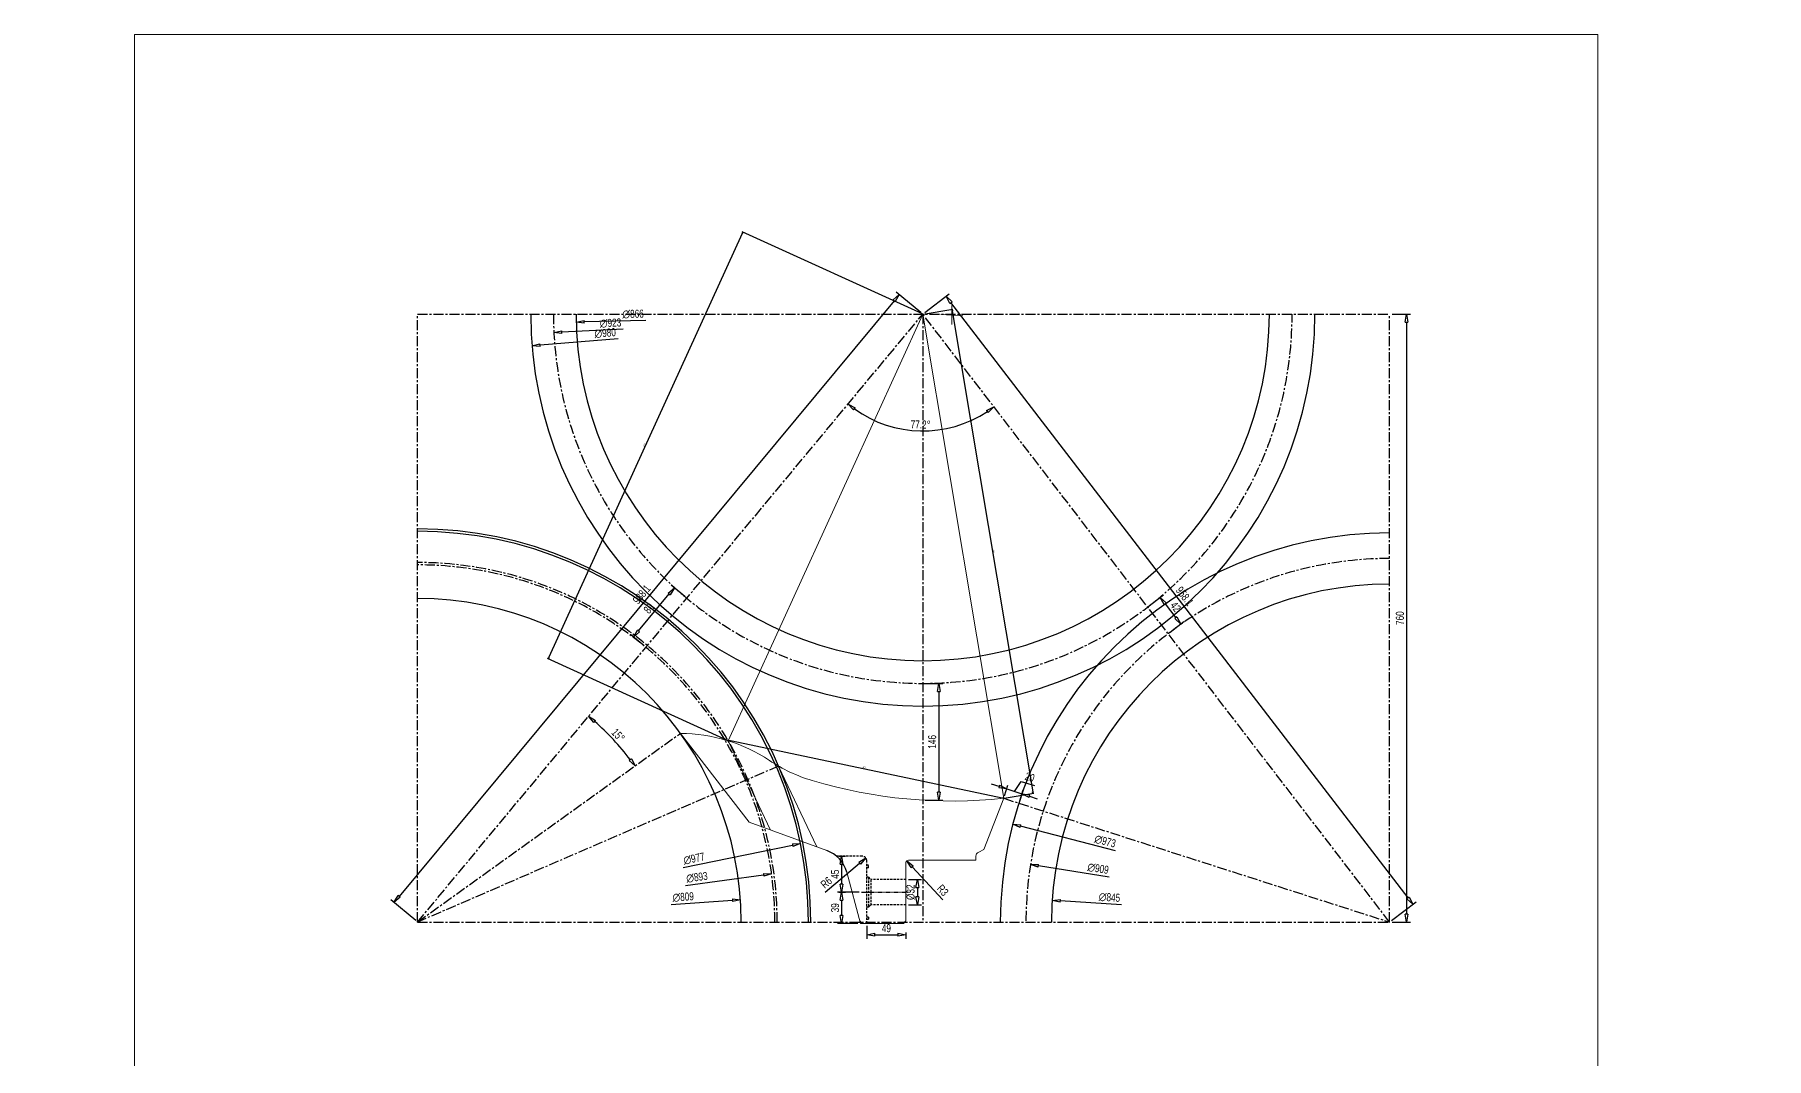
# Model space of a CAD drawing. Header units: millimetres. Extents: x 135002 to 160744, y 22203 to 27033.
# Drawn here: x 143366 to 145530, y 24406 to 25686 of the extents above; entities that cross this region are included whole.
import ezdxf

# ---------------------------------------------------------------- set-up
doc = ezdxf.new("R2010")
doc.units = ezdxf.units.MM
doc.header["$LTSCALE"] = 25
doc.linetypes.add('CENTER', pattern=[2, 1.25, -0.25, 0.25, -0.25])
doc.linetypes.add('HIDDEN', pattern=[0.375, 0.25, -0.125])
doc.layers.get('0').update_dxf_attribs({"linetype": 'CONTINUOUS'})
doc.layers.get('Defpoints').update_dxf_attribs({"linetype": 'CONTINUOUS'})
doc.layers.add('04 DIMENSION', color=7, linetype='CONTINUOUS', lineweight=18)
doc.layers.add('main', color=7, linetype='CONTINUOUS', lineweight=30)
doc.styles.add('DIM-1', font='swisscl.ttf')
doc.dimstyles.new('DIM-1', dxfattribs={"dimscale": 5, "dimtxt": 2, "dimasz": 2, "dimexe": 1, "dimexo": 0.6, "dimgap": 0.6, "dimtad": 1, "dimdec": 0, "dimzin": 0, "dimdsep": 46, "dimtxsty": 'DIM-1', "dimblk": 'CLOSEDBLANK', "dimcen": 0, "dimclrd": 8, "dimclre": 8, "dimclrt": 6, "dimadec": 0, "dimazin": 0, "dimtfac": 1, "dimtdec": 0, "dimtmove": 1, "dimatfit": 0, "dimfxl": 1, "dimtolj": 1, "dimtzin": 0, "dimarcsym": 1})

# ---------------------------------------------------------------- blocks, each defined once
blk = doc.blocks.new('_ClosedBlank')
at = {"color": 0, "linetype": 'ByBlock', "lineweight": -2}
for p, q in [((-1, 0.17), (0, 0)), ((-1, 0.17), (-1, -0.17)), ((0, 0), (-1, -0.17))]:
    blk.add_line(p, q, dxfattribs=at)
blk = doc.blocks.new('*D120')
at = {"layer": '04 DIMENSION', "color": 8, "lineweight": -2, "transparency": 16777216}
blk.add_line((144440.3, 25353.5), (143821.6, 24608.9), dxfattribs=at)
at = {"layer": '04 DIMENSION', "color": 8, "linetype": 'Continuous', "lineweight": -2, "transparency": 16777216}
for p, q in [((144473.8, 25338.7), (144442.8, 25364.4)), ((143842.3, 24578.7), (143811.4, 24604.4))]:
    blk.add_line(p, q, dxfattribs=at)
at = {"layer": 'Defpoints', "color": 0, "transparency": 16777216}
for p in [(144476.1, 25336.7), (143815.2, 24601.2), (143844.6, 24576.7)]:
    blk.add_point(p, dxfattribs=at)
at = {"layer": '04 DIMENSION', "color": 8, "lineweight": -2, "transparency": 16777216, "xscale": 10, "yscale": 10, "zscale": 10}
for p, rotation in [((144446.7, 25361.2), 50.27788260873685), ((143815.2, 24601.2), 230.2778826087369)]:
    blk.add_blockref('_ClosedBlank', p, dxfattribs=dict(at, rotation=rotation))
at = {"layer": '04 DIMENSION', "color": 6, "transparency": 16777216, "insert": (144124.7, 24986.4), "char_height": 10, "attachment_point": 5, "rotation": 50.2779, "style": 'DIM-1'}
blk.add_mtext('\\A1;988.1', dxfattribs=at)
blk = doc.blocks.new('*D121')
at = {"layer": '04 DIMENSION', "color": 8, "linetype": 'Continuous', "lineweight": -2, "transparency": 16777216}
for p, q in [((144178.8, 24983.6), (144161.7, 24997.8)), ((144127.7, 24922.1), (144110.6, 24936.3))]:
    blk.add_line(p, q, dxfattribs=at)
at = {"layer": '04 DIMENSION', "color": 8, "lineweight": -2, "transparency": 16777216}
blk.add_line((144120.8, 24940.8), (144159.2, 24986.9), dxfattribs=at)
at = {"layer": 'Defpoints', "color": 0, "transparency": 16777216}
for p in [(144165.6, 24994.6), (144181.1, 24981.7), (144130, 24920.2)]:
    blk.add_point(p, dxfattribs=at)
at = {"layer": '04 DIMENSION', "color": 8, "lineweight": -2, "transparency": 16777216, "xscale": 10, "yscale": 10, "zscale": 10}
for p, rotation in [((144165.6, 24994.6), 50.2778826087392), ((144114.5, 24933.1), 230.2778826087392)]:
    blk.add_blockref('_ClosedBlank', p, dxfattribs=dict(at, rotation=rotation))
at = {"layer": '04 DIMENSION', "color": 6, "transparency": 16777216, "insert": (144133.8, 24969), "char_height": 10, "attachment_point": 5, "rotation": 50.2779, "style": 'DIM-1'}
blk.add_mtext('\\A1;80', dxfattribs=at)
blk = doc.blocks.new('*D122')
at = {"layer": '04 DIMENSION', "color": 8, "lineweight": -2, "transparency": 16777216}
blk.add_line((144161.6, 24598.7), (144238.2, 24604), dxfattribs=at)
at = {"layer": 'Defpoints', "color": 0, "transparency": 16777216}
for p in [(144248.2, 24604.7), (143441.1, 24548.7)]:
    blk.add_point(p, dxfattribs=at)
at = {"layer": '04 DIMENSION', "color": 8, "lineweight": -2, "transparency": 16777216, "xscale": 10, "yscale": 10, "zscale": 10, "rotation": 3.96751020105287}
blk.add_blockref('_ClosedBlank', (144248.2, 24604.7), dxfattribs=at)
at = {"layer": '04 DIMENSION', "color": 6, "transparency": 16777216, "insert": (144176.6, 24608), "char_height": 10, "attachment_point": 5, "rotation": 3.9675, "style": 'DIM-1'}
blk.add_mtext('\\A1;∅809', dxfattribs=at)
blk = doc.blocks.new('*D123')
at = {"layer": '04 DIMENSION', "color": 8, "lineweight": -2, "transparency": 16777216}
blk.add_line((144179.5, 24622.4), (144277.1, 24635.7), dxfattribs=at)
at = {"layer": 'Defpoints', "color": 0, "transparency": 16777216}
for p in [(144287.1, 24637), (143402.2, 24516.5)]:
    blk.add_point(p, dxfattribs=at)
at = {"layer": '04 DIMENSION', "color": 8, "lineweight": -2, "transparency": 16777216, "xscale": 10, "yscale": 10, "zscale": 10, "rotation": 7.758500202222922}
blk.add_blockref('_ClosedBlank', (144287.1, 24637), dxfattribs=at)
at = {"layer": '04 DIMENSION', "color": 6, "transparency": 16777216, "insert": (144193.8, 24632.7), "char_height": 10, "attachment_point": 5, "rotation": 7.7585, "style": 'DIM-1'}
blk.add_mtext('\\A1;∅893', dxfattribs=at)
blk = doc.blocks.new('*D124')
at = {"layer": '04 DIMENSION', "color": 8, "lineweight": -2, "transparency": 16777216}
blk.add_line((144176.7, 24644.8), (144313.4, 24672.8), dxfattribs=at)
at = {"layer": 'Defpoints', "color": 0, "transparency": 16777216}
for p in [(144323.2, 24674.9), (143366.1, 24478.6)]:
    blk.add_point(p, dxfattribs=at)
at = {"layer": '04 DIMENSION', "color": 8, "lineweight": -2, "transparency": 16777216, "xscale": 10, "yscale": 10, "zscale": 10, "rotation": 11.58703560768395}
blk.add_blockref('_ClosedBlank', (144323.2, 24674.9), dxfattribs=at)
at = {"layer": '04 DIMENSION', "color": 6, "transparency": 16777216, "insert": (144190.2, 24656), "char_height": 10, "attachment_point": 5, "rotation": 11.587, "style": 'DIM-1'}
blk.add_mtext('\\A1;∅977', dxfattribs=at)
blk = doc.blocks.new('*D125')
at = {"layer": '04 DIMENSION', "color": 8, "lineweight": -2, "transparency": 16777216}
blk.add_line((144724.4, 24598.2), (144647.8, 24603.2), dxfattribs=at)
at = {"layer": 'Defpoints', "color": 0, "transparency": 16777216}
for p in [(144637.9, 24603.8), (145481.1, 24549.7)]:
    blk.add_point(p, dxfattribs=at)
at = {"layer": '04 DIMENSION', "color": 8, "lineweight": -2, "transparency": 16777216, "xscale": 10, "yscale": 10, "zscale": 10, "rotation": 176.3286091547822}
blk.add_blockref('_ClosedBlank', (144637.9, 24603.8), dxfattribs=at)
at = {"layer": '04 DIMENSION', "color": 6, "transparency": 16777216, "insert": (144709.4, 24607.5), "char_height": 10, "attachment_point": 5, "rotation": 356.3286, "style": 'DIM-1'}
blk.add_mtext('\\A1;∅845', dxfattribs=at)
blk = doc.blocks.new('*D126')
at = {"layer": '04 DIMENSION', "color": 8, "lineweight": -2, "transparency": 16777216}
blk.add_line((144709.2, 24632.9), (144620.6, 24647.1), dxfattribs=at)
at = {"layer": 'Defpoints', "color": 0, "transparency": 16777216}
for p in [(144610.7, 24648.7), (145508.3, 24504.8)]:
    blk.add_point(p, dxfattribs=at)
at = {"layer": '04 DIMENSION', "color": 8, "lineweight": -2, "transparency": 16777216, "xscale": 10, "yscale": 10, "zscale": 10, "rotation": 170.8873714923431}
blk.add_blockref('_ClosedBlank', (144610.7, 24648.7), dxfattribs=at)
at = {"layer": '04 DIMENSION', "color": 6, "transparency": 16777216, "insert": (144695.1, 24643.6), "char_height": 10, "attachment_point": 5, "rotation": 350.8874, "style": 'DIM-1'}
blk.add_mtext('\\A1;∅909', dxfattribs=at)
blk = doc.blocks.new('*D127')
at = {"layer": '04 DIMENSION', "color": 8, "lineweight": -2, "transparency": 16777216}
blk.add_line((144716.9, 24665.7), (144598.3, 24696.5), dxfattribs=at)
at = {"layer": 'Defpoints', "color": 0, "transparency": 16777216}
for p in [(144588.6, 24699.1), (145530.4, 24454.4)]:
    blk.add_point(p, dxfattribs=at)
at = {"layer": '04 DIMENSION', "color": 8, "lineweight": -2, "transparency": 16777216, "xscale": 10, "yscale": 10, "zscale": 10, "rotation": 165.4382077033187}
blk.add_blockref('_ClosedBlank', (144588.6, 24699.1), dxfattribs=at)
at = {"layer": '04 DIMENSION', "color": 6, "transparency": 16777216, "insert": (144703.9, 24677.7), "char_height": 10, "attachment_point": 5, "rotation": 345.4382, "style": 'DIM-1'}
blk.add_mtext('\\A1;∅973', dxfattribs=at)
blk = doc.blocks.new('*D128')
at = {"layer": '04 DIMENSION', "color": 8, "lineweight": -2, "transparency": 16777216}
blk.add_line((144129.8, 25328.9), (144053, 25327.1), dxfattribs=at)
at = {"layer": 'Defpoints', "color": 0, "transparency": 16777216}
for p in [(144909.2, 25346.6), (144043, 25326.9)]:
    blk.add_point(p, dxfattribs=at)
at = {"layer": '04 DIMENSION', "color": 8, "lineweight": -2, "transparency": 16777216, "xscale": 10, "yscale": 10, "zscale": 10, "rotation": 181.3032653058213}
blk.add_blockref('_ClosedBlank', (144043, 25326.9), dxfattribs=at)
at = {"layer": '04 DIMENSION', "color": 6, "transparency": 16777216, "insert": (144114, 25336.8), "char_height": 10, "attachment_point": 5, "rotation": 1.3033, "style": 'DIM-1'}
blk.add_mtext('\\A1;∅866', dxfattribs=at)
blk = doc.blocks.new('*D129')
at = {"layer": '04 DIMENSION', "color": 8, "lineweight": -2, "transparency": 16777216}
blk.add_line((144101.8, 25318), (144025.1, 25314.1), dxfattribs=at)
at = {"layer": 'Defpoints', "color": 0, "transparency": 16777216}
for p in [(144937.1, 25359.8), (144015.1, 25313.6)]:
    blk.add_point(p, dxfattribs=at)
at = {"layer": '04 DIMENSION', "color": 8, "lineweight": -2, "transparency": 16777216, "xscale": 10, "yscale": 10, "zscale": 10, "rotation": 182.8681484127839}
blk.add_blockref('_ClosedBlank', (144015.1, 25313.6), dxfattribs=at)
at = {"layer": '04 DIMENSION', "color": 6, "transparency": 16777216, "insert": (144085.8, 25325.5), "char_height": 10, "attachment_point": 5, "rotation": 2.8681, "style": 'DIM-1'}
blk.add_mtext('\\A1;∅923', dxfattribs=at)
blk = doc.blocks.new('*D130')
at = {"layer": '04 DIMENSION', "color": 8, "lineweight": -2, "transparency": 16777216}
blk.add_line((144095.3, 25306), (143997.7, 25298.1), dxfattribs=at)
at = {"layer": 'Defpoints', "color": 0, "transparency": 16777216}
for p in [(144964.5, 25376.1), (143987.7, 25297.3)]:
    blk.add_point(p, dxfattribs=at)
at = {"layer": '04 DIMENSION', "color": 8, "lineweight": -2, "transparency": 16777216, "xscale": 10, "yscale": 10, "zscale": 10, "rotation": 184.6129214788367}
blk.add_blockref('_ClosedBlank', (143987.7, 25297.3), dxfattribs=at)
at = {"layer": '04 DIMENSION', "color": 6, "transparency": 16777216, "insert": (144079.1, 25313), "char_height": 10, "attachment_point": 5, "rotation": 4.6129, "style": 'DIM-1'}
blk.add_mtext('\\A1;∅980', dxfattribs=at)
blk = doc.blocks.new('*D131')
at = {"layer": '04 DIMENSION', "color": 8, "linetype": 'Continuous', "lineweight": -2, "transparency": 16777216}
for p, q in [((144759.6, 24972.4), (144776.9, 24985.7)), ((144785.1, 24939.1), (144802.4, 24952.4))]:
    blk.add_line(p, q, dxfattribs=at)
at = {"layer": '04 DIMENSION', "color": 8, "lineweight": -2, "transparency": 16777216}
blk.add_line((144779, 24974.7), (144792.4, 24957.3), dxfattribs=at)
at = {"layer": 'Defpoints', "color": 0, "transparency": 16777216}
for p in [(144757.2, 24970.6), (144782.7, 24937.3), (144798.5, 24949.3)]:
    blk.add_point(p, dxfattribs=at)
at = {"layer": '04 DIMENSION', "color": 8, "lineweight": -2, "transparency": 16777216, "xscale": 10, "yscale": 10, "zscale": 10}
for p, rotation in [((144772.9, 24982.7), 127.5109847316274), ((144798.5, 24949.3), 307.5109847316274)]:
    blk.add_blockref('_ClosedBlank', p, dxfattribs=dict(at, rotation=rotation))
at = {"layer": '04 DIMENSION', "color": 6, "transparency": 16777216, "insert": (144792.1, 24970.9), "char_height": 10, "attachment_point": 5, "rotation": 307.511, "style": 'DIM-1'}
blk.add_mtext('\\A1;42', dxfattribs=at)
blk = doc.blocks.new('*D132')
at = {"layer": '04 DIMENSION', "color": 8, "linetype": 'Continuous', "lineweight": -2, "transparency": 16777216}
for p, q in [((144478.5, 25338.6), (144509.2, 25362.2)), ((145061.9, 24578.6), (145092.6, 24602.2))]:
    blk.add_line(p, q, dxfattribs=at)
at = {"layer": '04 DIMENSION', "color": 8, "lineweight": -2, "transparency": 16777216}
blk.add_line((145082.5, 24607), (144511.3, 25351.2), dxfattribs=at)
at = {"layer": 'Defpoints', "color": 0, "transparency": 16777216}
for p in [(144505.2, 25359.1), (144476.1, 25336.7), (145059.5, 24576.7)]:
    blk.add_point(p, dxfattribs=at)
at = {"layer": '04 DIMENSION', "color": 8, "lineweight": -2, "transparency": 16777216, "xscale": 10, "yscale": 10, "zscale": 10}
for p, rotation in [((144505.2, 25359.1), 127.510984731621), ((145088.6, 24599.1), 307.510984731621)]:
    blk.add_blockref('_ClosedBlank', p, dxfattribs=dict(at, rotation=rotation))
at = {"layer": '04 DIMENSION', "color": 6, "transparency": 16777216, "insert": (144803.4, 24984.1), "char_height": 10, "attachment_point": 5, "rotation": 307.511, "style": 'DIM-1'}
blk.add_mtext('\\A1;958.1', dxfattribs=at)
blk = doc.blocks.new('*D133')
at = {"layer": '04 DIMENSION', "color": 8, "lineweight": -2, "transparency": 16777216}
blk.add_arc((144476.1, 25336.7), 146, 234.2031, 303.5858, dxfattribs=at)
at = {"layer": 'Defpoints', "color": 0, "transparency": 16777216}
for p in [(144476.1, 25336.7), (144476.1, 25336.7), (144440.8, 25195.1), (143844.6, 24576.7), (145059.5, 24576.7)]:
    blk.add_point(p, dxfattribs=at)
at = {"layer": '04 DIMENSION', "color": 8, "lineweight": -2, "transparency": 16777216, "xscale": 10, "yscale": 10, "zscale": 10}
for p, rotation in [((144382.8, 25224.4), 142.2404751205081), ((144565, 25220.9), 35.54839221985119)]:
    blk.add_blockref('_ClosedBlank', p, dxfattribs=dict(at, rotation=rotation))
at = {"layer": '04 DIMENSION', "color": 6, "transparency": 16777216, "insert": (144473.4, 25198.8), "char_height": 10, "attachment_point": 5, "rotation": 358.8944, "style": 'DIM-1'}
blk.add_mtext('\\A1;77.2°', dxfattribs=at)
blk = doc.blocks.new('*D134')
at = {"layer": '04 DIMENSION', "color": 8, "linetype": 'Continuous', "lineweight": -2, "transparency": 16777216}
for p, q in [((144396.6, 24614.1), (144369.6, 24614.1)), ((144395.1, 24575.1), (144369.6, 24575.1))]:
    blk.add_line(p, q, dxfattribs=at)
at = {"layer": '04 DIMENSION', "color": 8, "lineweight": -2, "transparency": 16777216}
blk.add_line((144374.6, 24604.1), (144374.6, 24585.1), dxfattribs=at)
at = {"layer": 'Defpoints', "color": 0, "transparency": 16777216}
for p in [(144399.6, 24614.1), (144374.6, 24575.1), (144398.1, 24575.1)]:
    blk.add_point(p, dxfattribs=at)
at = {"layer": '04 DIMENSION', "color": 8, "lineweight": -2, "transparency": 16777216, "xscale": 10, "yscale": 10, "zscale": 10}
for p, rotation in [((144374.6, 24614.1), 90), ((144374.6, 24575.1), 270)]:
    blk.add_blockref('_ClosedBlank', p, dxfattribs=dict(at, rotation=rotation))
at = {"layer": '04 DIMENSION', "color": 6, "transparency": 16777216, "insert": (144366.5, 24594.6), "char_height": 10, "attachment_point": 5, "rotation": 90, "style": 'DIM-1'}
blk.add_mtext('\\A1;39', dxfattribs=at)
blk = doc.blocks.new('*D136')
at = {"layer": '04 DIMENSION', "color": 8, "linetype": 'Continuous', "lineweight": -2, "transparency": 16777216}
for p, q in [((144371.3, 24659.1), (144379.6, 24659.1)), ((144371.3, 24614.1), (144379.6, 24614.1))]:
    blk.add_line(p, q, dxfattribs=at)
at = {"layer": '04 DIMENSION', "color": 8, "lineweight": -2, "transparency": 16777216}
blk.add_line((144374.6, 24649.1), (144374.6, 24624.1), dxfattribs=at)
at = {"layer": 'Defpoints', "color": 0, "transparency": 16777216}
for p in [(144368.3, 24659.1), (144368.3, 24614.1), (144374.6, 24614.1)]:
    blk.add_point(p, dxfattribs=at)
at = {"layer": '04 DIMENSION', "color": 8, "lineweight": -2, "transparency": 16777216, "xscale": 10, "yscale": 10, "zscale": 10}
for p, rotation in [((144374.6, 24659.1), 90), ((144374.6, 24614.1), 270)]:
    blk.add_blockref('_ClosedBlank', p, dxfattribs=dict(at, rotation=rotation))
at = {"layer": '04 DIMENSION', "color": 6, "transparency": 16777216, "insert": (144366.5, 24636.6), "char_height": 10, "attachment_point": 5, "rotation": 90, "style": 'DIM-1'}
blk.add_mtext('\\A1;45', dxfattribs=at)
blk = doc.blocks.new('*D138')
at = {"layer": '04 DIMENSION', "color": 8, "linetype": 'Continuous', "lineweight": -2, "transparency": 16777216}
for p, q in [((144458.1, 24629.9), (144474.3, 24629.9)), ((144458.1, 24598.4), (144474.3, 24598.4))]:
    blk.add_line(p, q, dxfattribs=at)
at = {"layer": '04 DIMENSION', "color": 8, "lineweight": -2, "transparency": 16777216}
blk.add_line((144469.3, 24619.9), (144469.3, 24608.4), dxfattribs=at)
at = {"layer": 'Defpoints', "color": 0, "transparency": 16777216}
for p in [(144455.1, 24629.9), (144455.1, 24598.4), (144469.3, 24598.4)]:
    blk.add_point(p, dxfattribs=at)
at = {"layer": '04 DIMENSION', "color": 8, "lineweight": -2, "transparency": 16777216, "xscale": 10, "yscale": 10, "zscale": 10}
for p, rotation in [((144469.3, 24629.9), 90), ((144469.3, 24598.4), 270)]:
    blk.add_blockref('_ClosedBlank', p, dxfattribs=dict(at, rotation=rotation))
at = {"layer": '04 DIMENSION', "color": 6, "transparency": 16777216, "insert": (144461, 24614.1), "char_height": 10, "attachment_point": 5, "rotation": 90, "style": 'DIM-1'}
blk.add_mtext('\\A1;%%C32', dxfattribs=at)
blk = doc.blocks.new('*D139')
at = {"layer": '04 DIMENSION', "color": 8, "lineweight": -2, "transparency": 16777216}
blk.add_line((144354, 24614.2), (144397, 24650.6), dxfattribs=at)
at = {"layer": 'Defpoints', "color": 0, "transparency": 16777216}
for p in [(144400.1, 24653.1), (144404.7, 24657)]:
    blk.add_point(p, dxfattribs=at)
at = {"layer": '04 DIMENSION', "color": 8, "lineweight": -2, "transparency": 16777216, "xscale": 10, "yscale": 10, "zscale": 10, "rotation": 40.16909728755183}
blk.add_blockref('_ClosedBlank', (144404.7, 24657), dxfattribs=at)
at = {"layer": '04 DIMENSION', "color": 6, "transparency": 16777216, "insert": (144355.5, 24626.1), "char_height": 10, "attachment_point": 5, "rotation": 40.1691, "style": 'DIM-1'}
blk.add_mtext('\\A1;R6', dxfattribs=at)
blk = doc.blocks.new('*D137')
at = {"layer": '04 DIMENSION', "color": 8, "linetype": 'Continuous', "lineweight": -2, "transparency": 16777216}
for p, q in [((144406.1, 24572.1), (144406.1, 24556)), ((144455.1, 24563.7), (144455.1, 24556))]:
    blk.add_line(p, q, dxfattribs=at)
at = {"layer": '04 DIMENSION', "color": 8, "lineweight": -2, "transparency": 16777216}
blk.add_line((144416.1, 24561), (144445.1, 24561), dxfattribs=at)
at = {"layer": 'Defpoints', "color": 0, "transparency": 16777216}
for p in [(144406.1, 24575.1), (144455.1, 24566.7), (144455.1, 24561)]:
    blk.add_point(p, dxfattribs=at)
at = {"layer": '04 DIMENSION', "color": 8, "lineweight": -2, "transparency": 16777216, "xscale": 10, "yscale": 10, "zscale": 10, "rotation": 180}
blk.add_blockref('_ClosedBlank', (144406.1, 24561), dxfattribs=at)
at = {"layer": '04 DIMENSION', "color": 8, "lineweight": -2, "transparency": 16777216, "xscale": 10, "yscale": 10, "zscale": 10}
blk.add_blockref('_ClosedBlank', (144455.1, 24561), dxfattribs=at)
at = {"layer": '04 DIMENSION', "color": 6, "transparency": 16777216, "insert": (144430.6, 24569.1), "char_height": 10, "attachment_point": 5, "style": 'DIM-1'}
blk.add_mtext('\\A1;49', dxfattribs=at)
blk = doc.blocks.new('*D135')
at = {"layer": '04 DIMENSION', "color": 8, "lineweight": -2, "transparency": 16777216}
blk.add_line((144501, 24604.6), (144462.8, 24646), dxfattribs=at)
at = {"layer": 'Defpoints', "color": 0, "transparency": 16777216}
for p in [(144456.1, 24653.3), (144458.1, 24651.1)]:
    blk.add_point(p, dxfattribs=at)
at = {"layer": '04 DIMENSION', "color": 8, "lineweight": -2, "transparency": 16777216, "xscale": 10, "yscale": 10, "zscale": 10, "rotation": 132.6753825691682}
blk.add_blockref('_ClosedBlank', (144456.1, 24653.3), dxfattribs=at)
at = {"layer": '04 DIMENSION', "color": 6, "transparency": 16777216, "insert": (144501, 24616.5), "char_height": 10, "attachment_point": 5, "rotation": 312.6754, "style": 'DIM-1'}
blk.add_mtext('\\A1;R3', dxfattribs=at)
blk = doc.blocks.new('*D172')
at = {"layer": '04 DIMENSION', "color": 8, "linetype": 'Continuous', "lineweight": -2, "transparency": 16777216}
for p, q in [((145062.5, 25336.7), (145085.6, 25336.7)), ((145062.5, 24576.7), (145085.6, 24576.7))]:
    blk.add_line(p, q, dxfattribs=at)
at = {"layer": '04 DIMENSION', "color": 8, "lineweight": -2, "transparency": 16777216}
blk.add_line((145080.6, 25326.7), (145080.6, 24586.7), dxfattribs=at)
at = {"layer": 'Defpoints', "color": 0, "transparency": 16777216}
for p in [(145059.5, 25336.7), (145059.5, 24576.7), (145080.6, 24576.7)]:
    blk.add_point(p, dxfattribs=at)
at = {"layer": '04 DIMENSION', "color": 8, "lineweight": -2, "transparency": 16777216, "xscale": 10, "yscale": 10, "zscale": 10}
for p, rotation in [((145080.6, 25336.7), 90), ((145080.6, 24576.7), 270)]:
    blk.add_blockref('_ClosedBlank', p, dxfattribs=dict(at, rotation=rotation))
at = {"layer": '04 DIMENSION', "color": 6, "transparency": 16777216, "insert": (145072.4, 24956.7), "char_height": 10, "attachment_point": 5, "rotation": 90, "style": 'DIM-1'}
blk.add_mtext('\\A1;760', dxfattribs=at)
blk = doc.blocks.new('*D191')
at = {"layer": '04 DIMENSION', "color": 8, "lineweight": -2, "transparency": 16777216}
for p, q in [((144571.5, 24746.3), (144561.9, 24749.3)), ((144581, 24743.2), (144600, 24737.1)), ((144581, 24743.2), (144600, 24737.1)), ((144590.5, 24740.2), (144599.1, 24752.7)), ((144599.1, 24752.7), (144615.5, 24747.5)), ((144609.5, 24734.1), (144619.1, 24731))]:
    blk.add_line(p, q, dxfattribs=at)
at = {"layer": '04 DIMENSION', "color": 8, "linetype": 'Continuous', "lineweight": -2, "transparency": 16777216}
for p, q in [((144578.1, 24734.4), (144582.5, 24748)), ((144597.2, 24728.3), (144601.6, 24741.9))]:
    blk.add_line(p, q, dxfattribs=at)
at = {"layer": 'Defpoints', "color": 0, "transparency": 16777216}
for p in [(144577.2, 24731.5), (144596.3, 24725.4), (144600, 24737.1)]:
    blk.add_point(p, dxfattribs=at)
at = {"layer": '04 DIMENSION', "color": 8, "lineweight": -2, "transparency": 16777216, "xscale": 10, "yscale": 10, "zscale": 10}
for p, rotation in [((144581, 24743.2), 342.2079751061736), ((144600, 24737.1), 162.2079751061736)]:
    blk.add_blockref('_ClosedBlank', p, dxfattribs=dict(at, rotation=rotation))
at = {"layer": '04 DIMENSION', "color": 6, "transparency": 16777216, "insert": (144609.8, 24757.8), "char_height": 10, "attachment_point": 5, "rotation": 342.208, "style": 'DIM-1'}
blk.add_mtext('\\A1;20', dxfattribs=at)
blk = doc.blocks.new('*D192')
at = {"layer": '04 DIMENSION', "color": 8, "linetype": 'Continuous', "lineweight": -2, "transparency": 16777216}
for p, q in [((144479.1, 24875.1), (144501, 24875.1)), ((144479.1, 24729.1), (144501, 24729.1))]:
    blk.add_line(p, q, dxfattribs=at)
at = {"layer": '04 DIMENSION', "color": 8, "lineweight": -2, "transparency": 16777216}
blk.add_line((144496, 24865.1), (144496, 24739.1), dxfattribs=at)
at = {"layer": 'Defpoints', "color": 0, "transparency": 16777216}
for p in [(144476.1, 24875.1), (144476.1, 24729.1), (144496, 24729.1)]:
    blk.add_point(p, dxfattribs=at)
at = {"layer": '04 DIMENSION', "color": 8, "lineweight": -2, "transparency": 16777216, "xscale": 10, "yscale": 10, "zscale": 10}
for p, rotation in [((144496, 24875.1), 90), ((144496, 24729.1), 270)]:
    blk.add_blockref('_ClosedBlank', p, dxfattribs=dict(at, rotation=rotation))
at = {"layer": '04 DIMENSION', "color": 6, "transparency": 16777216, "insert": (144487.8, 24802.1), "char_height": 10, "attachment_point": 5, "rotation": 90, "style": 'DIM-1'}
blk.add_mtext('\\A1;146', dxfattribs=at)
blk = doc.blocks.new('*D193')
at = {"layer": '04 DIMENSION', "color": 8, "lineweight": -2, "transparency": 16777216}
blk.add_arc((143844.6, 24576.7), 334.6, 37.3901, 48.5657, dxfattribs=at)
at = {"layer": 'Defpoints', "color": 0, "transparency": 16777216}
for p in [(144476.1, 25336.7), (144173.2, 24812.7), (144098.9, 24794.3), (143844.6, 24576.7), (143844.6, 24576.7)]:
    blk.add_point(p, dxfattribs=at)
at = {"layer": '04 DIMENSION', "color": 8, "lineweight": -2, "transparency": 16777216, "xscale": 10, "yscale": 10, "zscale": 10}
for p, rotation in [((144058.5, 24834.1), 139.4217811248354), ((144116.5, 24771.9), 306.533984092639)]:
    blk.add_blockref('_ClosedBlank', p, dxfattribs=dict(at, rotation=rotation))
at = {"layer": '04 DIMENSION', "color": 6, "transparency": 16777216, "insert": (144095.4, 24810.4), "char_height": 10, "attachment_point": 5, "rotation": 312.9779, "style": 'DIM-1'}
blk.add_mtext('\\A1;15°', dxfattribs=at)
blk = doc.blocks.new('*D482')
at = {"layer": '04 DIMENSION', "color": 8, "lineweight": -2, "transparency": 16777216}
blk.add_line((144250.5, 25437.5), (144008.8, 24907.8), dxfattribs=at)
at = {"layer": '04 DIMENSION', "color": 8, "linetype": 'Continuous', "lineweight": -2, "transparency": 16777216}
for p, q in [((144475.6, 25337), (144250.4, 25439.7)), ((144232.2, 24803.7), (144007.1, 24906.4))]:
    blk.add_line(p, q, dxfattribs=at)
at = {"layer": 'Defpoints', "color": 0, "transparency": 16777216}
for p in [(144476.1, 25336.7), (144008, 24906), (144232.8, 24803.4)]:
    blk.add_point(p, dxfattribs=at)
at = {"layer": '04 DIMENSION', "color": 8, "lineweight": -2, "transparency": 16777216, "xscale": 2, "yscale": 2, "zscale": 2}
for p, rotation in [((144251.3, 25439.3), 65.47627556353855), ((144008, 24906), 245.4762755635386)]:
    blk.add_blockref('_ClosedBlank', p, dxfattribs=dict(at, rotation=rotation))
at = {"layer": '04 DIMENSION', "color": 6, "transparency": 16777216, "insert": (144128.2, 25173.3), "char_height": 2, "attachment_point": 5, "rotation": 65.4763, "style": 'DIM-1'}
blk.add_mtext('\\A1;586', dxfattribs=at)
blk = doc.blocks.new('*D483')
at = {"layer": '04 DIMENSION', "color": 8, "linetype": 'Continuous', "lineweight": -2, "transparency": 16777216}
for p, q in [((144476.7, 25336.8), (144513.7, 25343)), ((144577.8, 24731.6), (144614.8, 24737.8))]:
    blk.add_line(p, q, dxfattribs=at)
at = {"layer": '04 DIMENSION', "color": 8, "lineweight": -2, "transparency": 16777216}
blk.add_line((144513, 25340.9), (144613.5, 24739.6), dxfattribs=at)
at = {"layer": 'Defpoints', "color": 0, "transparency": 16777216}
for p in [(144476.1, 25336.7), (144577.2, 24731.5), (144613.8, 24737.6)]:
    blk.add_point(p, dxfattribs=at)
at = {"layer": '04 DIMENSION', "color": 8, "lineweight": -2, "transparency": 16777216, "xscale": 2, "yscale": 2, "zscale": 2}
for p, rotation in [((144512.7, 25342.9), 99.48561333541994), ((144613.8, 24737.6), 279.48561333542)]:
    blk.add_blockref('_ClosedBlank', p, dxfattribs=dict(at, rotation=rotation))
at = {"layer": '04 DIMENSION', "color": 6, "transparency": 16777216, "insert": (144564.9, 25040.5), "char_height": 2, "attachment_point": 5, "rotation": 279.4856, "style": 'DIM-1'}
blk.add_mtext('\\A1;614', dxfattribs=at)
blk = doc.blocks.new('*D484')
at = {"layer": '04 DIMENSION', "color": 8, "linetype": 'Continuous', "lineweight": -2, "transparency": 16777216}
for p, q in [((144228.1, 24806.2), (144228.2, 24806.6)), ((144577.3, 24732.1), (144577.4, 24732.5))]:
    blk.add_line(p, q, dxfattribs=at)
at = {"layer": '04 DIMENSION', "color": 8, "lineweight": -2, "transparency": 16777216}
blk.add_line((144230, 24805.2), (144575.3, 24731.9), dxfattribs=at)
at = {"layer": 'Defpoints', "color": 0, "transparency": 16777216}
for p in [(144228, 24805.6), (144577.2, 24731.5), (144577.2, 24731.5)]:
    blk.add_point(p, dxfattribs=at)
at = {"layer": '04 DIMENSION', "color": 8, "lineweight": -2, "transparency": 16777216, "xscale": 2, "yscale": 2, "zscale": 2}
for p, rotation in [((144228, 24805.6), 168.0196734882529), ((144577.2, 24731.5), 348.0196734882529)]:
    blk.add_blockref('_ClosedBlank', p, dxfattribs=dict(at, rotation=rotation))
at = {"layer": '04 DIMENSION', "color": 6, "transparency": 16777216, "insert": (144403, 24770.1), "char_height": 2, "attachment_point": 5, "rotation": 348.0197, "style": 'DIM-1'}
blk.add_mtext('\\A1;357', dxfattribs=at)

msp = doc.modelspace()

# ---------------------------------------------------------------- linework, layer by layer
at = {"color": 1, "linetype": 'CENTER', "ltscale": 0.4}
for p, q in [((143844.638, 25336.738), (145059.498, 25336.738)), ((143844.638, 24576.738), (144476.097, 25336.738)), ((143844.638, 24576.738), (143844.638, 25336.738)), ((144476.097, 25336.738), (144476.097, 24576.738)), ((145059.498, 24576.738), (144476.097, 25336.738)), ((145059.498, 24576.738), (145059.498, 25336.738)), ((143844.638, 24576.738), (144173.216, 24812.653)), ((144295.798, 24771.742), (143844.638, 24576.738)), ((144577.222, 24731.505), (145059.498, 24576.738)), ((143844.638, 24576.738), (145059.498, 24576.738))]:
    msp.add_line(p, q, dxfattribs=at)
at = {"color": 1, "linetype": 'CENTER', "ltscale": 0.2}
msp.add_line((144399.56, 24614.138), (144460.122, 24614.138), dxfattribs=at)
at = {"color": 52, "true_color": 0xc8c92d}
for centre, radius, start, end in [((144476.097, 25336.738), 490, 180, 0), ((144476.097, 25336.738), 433.2, 180, 0), ((143844.638, 24576.738), 491.5, 0, 90), ((143844.638, 24576.738), 488.5, 0, 90), ((145059.498, 24576.738), 486.5, 90, 180), ((145059.498, 24576.738), 422.5, 90, 180), ((143844.638, 24576.738), 404.5, 0, 90)]:
    msp.add_arc(centre, radius, start, end, dxfattribs=at)
at = {"color": 1, "linetype": 'CENTER', "ltscale": 0.4}
for centre, radius, start, end in [((144476.097, 25336.738), 461.6, 180, 0), ((143844.638, 24576.738), 449.5, 0, 90), ((143844.638, 24576.738), 446.5, 0, 90), ((145059.498, 24576.738), 454.5, 90, 180)]:
    msp.add_arc(centre, radius, start, end, dxfattribs=at)
at = {"color": 7, "true_color": 0xffffff}
msp.add_arc((144342.342, 24628.672), 40, 15, 70, dxfattribs=at)
at = {"layer": '04 DIMENSION'}
for p, q in [((144512.488, 25347.361), (144512.488, 25323.933)), ((144476.097, 25336.738), (144232.788, 24803.43)), ((144476.097, 25336.738), (144577.222, 24731.505)), ((144498.702, 25336.474), (144526.274, 25334.82)), ((144259.001, 24701.573), (144173.216, 24812.653)), ((144232.788, 24803.43), (144285.711, 24691.851)), ((144295.798, 24771.742), (144343.702, 24670.744))]:
    msp.add_line(p, q, dxfattribs=at)
at = {"layer": '04 DIMENSION', "color": 7}
for p, q in [((144577.222, 24731.505), (144552.362, 24667.677)), ((144356.023, 24666.259), (144259.001, 24701.573)), ((144455.097, 24651.138), (144455.097, 24578.138)), ((144458.097, 24654.138), (144542.372, 24654.138)), ((144542.372, 24659.138), (144542.372, 24654.138)), ((144546.125, 24663.98), (144552.362, 24667.677)), ((144380.979, 24639.024), (144398.097, 24575.138)), ((144452.097, 24575.138), (144398.097, 24575.138)), ((144455.097, 24578.138), (144452.097, 24575.138))]:
    msp.add_line(p, q, dxfattribs=at)
at = {"layer": '04 DIMENSION'}
msp.add_lwpolyline([(143490.791, 25686.158), (145319.812, 25686.158), (145319.812, 22875.468), (143490.791, 22875.468)], close=True, dxfattribs=at)
for centre, radius, start, end in [((144172.441, 24610.655), 202, 56.346614, 89.779977), ((144395.216, 24945.282), 200, 236.346614, 253.278888), ((144512.488, 25335.647), 607.6, 253.278888, 276.115966)]:
    msp.add_arc(centre, radius, start, end, dxfattribs=at)
at = {"layer": '04 DIMENSION', "color": 7}
for centre, radius, start, end in [((144458.097, 24651.138), 3, 90, 180), ((144547.372, 24659.138), 5, 104.439442, 180), ((144402.701, 24581.138), 6, 195, 270)]:
    msp.add_arc(centre, radius, start, end, dxfattribs=at)
at = {"layer": 'main', "color": 6, "linetype": 'HIDDEN', "ltscale": 0.45}
for p, q in [((144400.097, 24659.138), (144368.262, 24659.138)), ((144400.097, 24659.138), (144368.262, 24659.138)), ((144406.097, 24575.138), (144406.097, 24653.138)), ((144408.097, 24647.709), (144406.097, 24647.709)), ((144408.097, 24644.709), (144406.097, 24644.709)), ((144408.096, 24632.888), (144406.097, 24632.888)), ((144408.096, 24632.888), (144408.096, 24595.388)), ((144408.096, 24632.888), (144411.096, 24629.888)), ((144408.097, 24644.709), (144408.097, 24647.709)), ((144455.097, 24629.888), (144411.096, 24629.888)), ((144411.096, 24629.888), (144411.096, 24598.388)), ((144408.096, 24595.388), (144406.097, 24595.388)), ((144411.096, 24598.388), (144408.096, 24595.388)), ((144408.096, 24595.388), (144411.096, 24598.388)), ((144455.097, 24598.388), (144411.096, 24598.388)), ((144408.097, 24583.067), (144406.097, 24583.067)), ((144408.097, 24580.067), (144406.097, 24580.067)), ((144408.097, 24583.067), (144408.097, 24580.067))]:
    msp.add_line(p, q, dxfattribs=at)
msp.add_arc((144400.097, 24653.138), 6, 0, 90, dxfattribs=at)
msp.add_arc((144400.097, 24653.138), 6, 0, 90, dxfattribs=at)

# ---------------------------------------------------------------- dimensions: what is measured, and where the dimension line sits
at = {"layer": '04 DIMENSION'}
for p1, p2, distance, override, picture, middle in [((144476.097, 25336.738), (144232.788, 24803.43), -247.107, {"dimscale": 1}, '*D482', (144128.15, 25173.324)), ((144476.097, 25336.738), (143844.638, 24576.738), -38.264, {"dimdec": 1}, '*D120', (144124.69, 24986.381)), ((145059.498, 24576.738), (144476.097, 25336.738), -36.737, {"dimdec": 1}, '*D132', (144803.381, 24984.053)), ((144476.097, 25336.738), (144577.222, 24731.505), 37.095, {"dimscale": 1}, '*D483', (144564.85, 25040.502)), ((144228.02, 24805.605), (144577.222, 24731.505), 0, {"dimscale": 1}, '*D484', (144402.959, 24770.145))]:
    dim = msp.add_aligned_dim(p1=p1, p2=p2, distance=distance, dimstyle='DIM-1', override=override, dxfattribs=at)
    dim.commit()
    dim.dimension.update_dxf_attribs({"geometry": picture, "text_midpoint": middle})
for p1, p2, picture, middle in [((144964.51, 25376.145), (143987.685, 25297.33), '*D130', (144079.725, 25304.756)), ((144937.119, 25359.835), (144015.076, 25313.64), '*D129', (144086.196, 25317.203)), ((144909.185, 25346.59), (144043.01, 25326.885), '*D128', (144114.188, 25328.504)), ((145530.37, 24454.42), (144588.625, 24699.055), '*D127', (144701.807, 24669.654)), ((143366.093, 24478.619), (144323.182, 24674.856), '*D124', (144191.891, 24647.937)), ((145508.261, 24504.756), (144610.734, 24648.719), '*D126', (144693.791, 24635.397)), ((143402.225, 24516.461), (144287.05, 24637.014), '*D123', (144194.924, 24624.462)), ((143441.107, 24548.75), (144248.168, 24604.725), '*D122', (144177.142, 24599.799)), ((145481.13, 24549.683), (144637.865, 24603.792), '*D125', (144708.889, 24599.235))]:
    dim = msp.add_diameter_dim_2p(p1=p1, p2=p2, dimstyle='DIM-1', dxfattribs=at)
    dim.commit()
    dim.dimension.update_dxf_attribs({"geometry": picture, "text_midpoint": middle, "dimtype": 163})
dim = msp.add_angular_dim_2l(base=(144440.832, 25195.063), line1=((145059.498, 24576.738), (144476.097, 25336.738)), line2=((143844.638, 24576.738), (144476.097, 25336.738)), dimstyle='DIM-1', override={"dimadec": 1}, dxfattribs=at)
dim.commit()
dim.dimension.update_dxf_attribs({"geometry": '*D133', "text_midpoint": (144473.435, 25198.785)})
dim = msp.add_angular_dim_2l(base=(144098.934, 24794.27), line1=((143844.638, 24576.738), (144173.216, 24812.653)), line2=((143844.638, 24576.738), (144476.097, 25336.738)), dimstyle='DIM-1', dxfattribs=at)
dim.commit()
dim.dimension.update_dxf_attribs({"geometry": '*D193', "text_midpoint": (144095.396, 24810.393)})
for base, p1, p2, picture, middle in [((145080.558, 24576.738), (145059.498, 25336.738), (145059.498, 24576.738), '*D172', (145072.437, 24956.738)), ((144495.965, 24729.138), (144476.097, 24875.138), (144476.097, 24729.138), '*D192', (144487.843, 24802.138)), ((144374.598, 24614.138), (144368.262, 24659.138), (144368.262, 24614.138), '*D136', (144366.497, 24636.638))]:
    dim = msp.add_linear_dim(base=base, p1=p1, p2=p2, angle=90, dimstyle='DIM-1', dxfattribs=at)
    dim.commit()
    dim.dimension.update_dxf_attribs({"geometry": picture, "text_midpoint": middle})
for p1, p2, distance, picture, middle in [((144129.98, 24920.164), (144181.105, 24981.697), 20.187, '*D121', (144133.769, 24969.021)), ((144757.172, 24970.58), (144782.746, 24937.264), 19.83, '*D131', (144792.051, 24970.88)), ((144577.222, 24731.505), (144596.266, 24725.394), 12.301, '*D191', (144604.485, 24759.56))]:
    dim = msp.add_aligned_dim(p1=p1, p2=p2, distance=distance, dimstyle='DIM-1', dxfattribs=at)
    dim.commit()
    dim.dimension.update_dxf_attribs({"geometry": picture, "text_midpoint": middle})
for center, mpoint, picture, middle in [((144400.097, 24653.138), (144404.682, 24657.008), '*D139', (144360.714, 24619.892)), ((144458.097, 24651.138), (144456.064, 24653.343), '*D135', (144495.076, 24611.03))]:
    dim = msp.add_radius_dim(center=center, mpoint=mpoint, dimstyle='DIM-1', dxfattribs=at)
    dim.commit()
    dim.dimension.update_dxf_attribs({"geometry": picture, "text_midpoint": middle, "dimtype": 164})
dim = msp.add_linear_dim(base=(144469.257279987, 24598.387644173), p1=(144455.097485834, 24629.887644172), p2=(144455.097485834, 24598.387644172), angle=90, text='%%C<>', dimstyle='DIM-1', dxfattribs=at)
dim.commit()
dim.dimension.update_dxf_attribs({"geometry": '*D138', "text_midpoint": (144460.991880249, 24614.137644172)})
at = {"layer": '04 DIMENSION', "color": 7}
dim = msp.add_linear_dim(base=(144374.598, 24575.138), p1=(144399.56, 24614.138), p2=(144398.097, 24575.138), angle=90, dimstyle='DIM-1', dxfattribs=at)
dim.commit()
dim.dimension.update_dxf_attribs({"geometry": '*D134', "text_midpoint": (144366.477, 24594.638)})
at = {"layer": '04 DIMENSION'}
dim = msp.add_linear_dim(base=(144455.097, 24560.984), p1=(144406.097, 24575.138), p2=(144455.097, 24566.67), dimstyle='DIM-1', dxfattribs=at)
dim.commit()
dim.dimension.update_dxf_attribs({"geometry": '*D137', "text_midpoint": (144430.597, 24569.098)})

doc.saveas('drawing.dxf')
